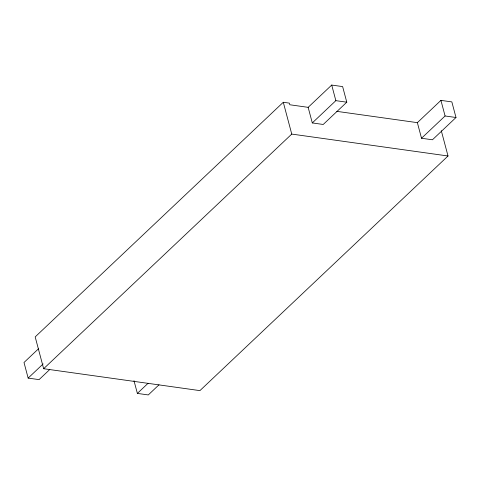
<?xml version="1.0" encoding="UTF-8"?>
<svg xmlns="http://www.w3.org/2000/svg" width="480" height="480" viewBox="0 0 480 480"><rect width="100%" height="100%" fill="white"/><g stroke="black" fill="none" stroke-linecap="round" stroke-linejoin="round"><path stroke-width="0.72" d="M308.148 107.34L312.3 122.934L323.22 124.47L346.782 102.192L342.63 86.592L331.71 85.062L308.148 107.34L289.818 104.766L289.38 103.128L283.29 102.27L35.184 336.906L43.65 368.718L199.914 390.624L448.02 155.994L441.288 130.686M38.454 348.828L24 362.496L28.152 378.096L39.072 379.626L49.782 369.498M28.152 378.096L43.14 363.918M43.65 368.718L291.756 134.082L448.02 155.994M312.3 122.934L335.856 100.656L346.782 102.192M417.372 122.652L440.928 100.374L451.848 101.904L456 117.504L432.444 139.782L421.518 138.252L417.372 122.652L336.81 111.354M133.974 380.646L137.37 393.408L148.08 383.28M159 384.81L148.29 394.938L137.37 393.408M421.518 138.252L445.08 115.974L456 117.504M440.928 100.374L445.08 115.974M331.71 85.062L335.856 100.656M283.29 102.27L291.756 134.082"/></g></svg>
